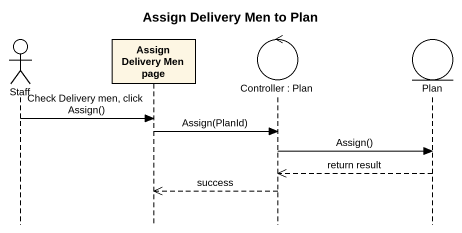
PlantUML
@startuml
title Assign Delivery Men to Plan
hide footbox
actor Staff
participant "Assign Delivery Men page" as Assign_Delivery_Men_page
control "Controller : Plan" as Controller_Plan
entity Plan

Staff -> Assign_Delivery_Men_page : Check Delivery men, click Assign()
Assign_Delivery_Men_page -> Controller_Plan : Assign(PlanId)
Controller_Plan -> Plan : Assign()
Plan -->> Controller_Plan : return result
Controller_Plan -->> Assign_Delivery_Men_page : success
@enduml
